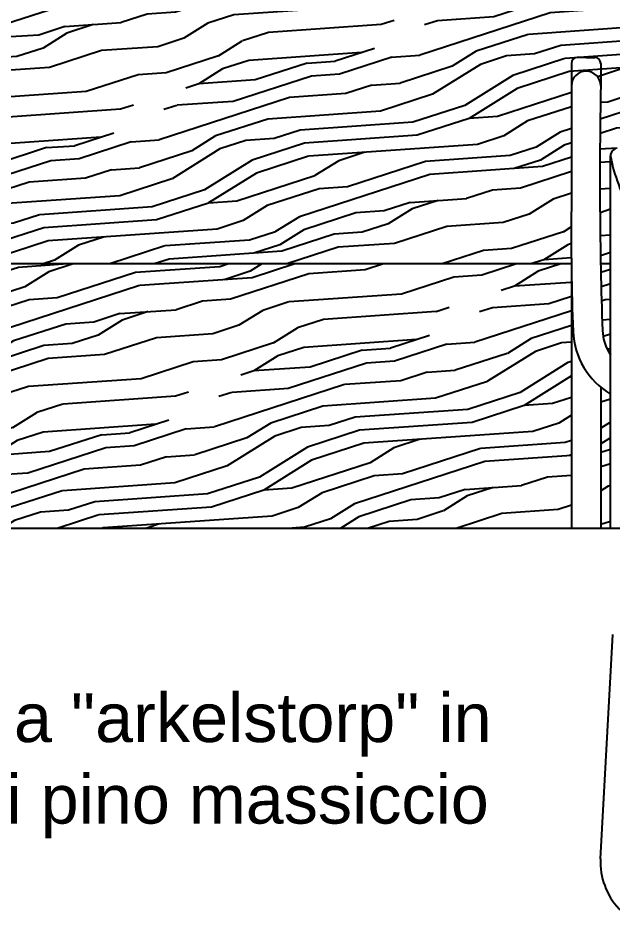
# Model space of a CAD drawing. Header units: millimetres. Extents: x 3258 to 5904, y 891 to 1994.
# Drawn here: x 3344.15 to 3374.53, y 1718.3 to 1764.9 of the extents above; entities that cross this region are included whole.
import ezdxf

# ---------------------------------------------------------------- set-up
doc = ezdxf.new("R2010")
doc.units = ezdxf.units.MM
doc.header["$LTSCALE"] = 0.5
for name, color, linetype in [('22££arredo', 250, 'Continuous'), ('22££retini', 13, 'Continuous'), ('22££sez par', 102, 'Continuous')]:
    doc.layers.add(name, color=color, linetype=linetype)
doc.styles.get("Standard").update_dxf_attribs({"font": 'arial.ttf'})

msp = doc.modelspace()

# ---------------------------------------------------------------- hatches: boundary and pattern name
at = {"layer": '22££retini'}
h = msp.add_hatch(dxfattribs=at)
h.set_pattern_fill('LEGNO1', color=256, scale=14, angle=198, pattern_type=2)
h.set_pattern_definition([(198, (276.8153405115672, -105.1335285132518), (4.326237921249268, -13.31479122813215), [2.8, -4.2, 1.4, -5.600000000000001]), (198, (267.6031425999059, -108.4947648388296), (4.326237921249268, -13.31479122813215), [2.8, -11.2]), (198, (269.1509336187816, -108.7278806081113), (4.326237921249268, -13.31479122813215), [1.4, -12.6]), (198, (276.5822247422856, -106.6813195321275), (4.326237921249268, -13.31479122813215), [0.7000000000000001, -9.799999999999999, 0.7000000000000001, -2.8]), (198, (272.1383597085018, -108.8612423659713), (4.326237921249268, -13.31479122813215), [2.8, -4.2, 0.7000000000000001, -6.3]), (198, (275.575213463566, -108.1125526663623), (4.326237921249268, -13.31479122813215), [2.1, -11.9]), (198, (272.3546716045642, -109.5269819273779), (4.326237921249268, -13.31479122813215), [4.2, -9.799999999999999]), (198, (276.4572649210351, -108.5619803317065), (4.326237921249268, -13.31479122813215), [2.8, -11.2]), (198, (271.2395043778135, -110.6253452809095), (4.326237921249268, -13.31479122813215), [7, -7]), (198, (275.4502536423156, -109.9932134659413), (4.326237921249268, -13.31479122813215), [1.4, -4.2, 2.8, -5.600000000000001]), (198, (266.2380557306543, -113.3544497915191), (4.326237921249268, -13.31479122813215), [2.8, -11.2]), (198, (269.0091699243119, -112.8220719879725), (4.326237921249268, -13.31479122813215), [1.4, -12.6]), (198, (271.7802841179696, -112.289694184426), (4.326237921249268, -13.31479122813215), [1.4, -12.6]), (198, (278.5458356800669, -110.4594450045047), (4.326237921249268, -13.31479122813215), [2.8, -11.2]), (198, (271.9965960140321, -112.9554337458326), (4.326237921249268, -13.31479122813215), [2.8, -11.2]), (198, (272.2129079100945, -113.6211733072392), (4.326237921249268, -13.31479122813215), [2.8, -2.8, 2.8, -5.600000000000001]), (198, (275.0921780517834, -113.421665284396), (4.326237921249268, -13.31479122813215), [1.4, -7, 2.8, -2.8]), (198, (272.5373757541882, -114.6197826493491), (4.326237921249268, -13.31479122813215), [4.2, -9.799999999999999]), (198, (272.7536876502507, -115.2855222107557), (4.326237921249268, -13.31479122813215), [2.8, -11.2]), (198, (278.1877600895348, -113.8878968229593), (4.326237921249268, -13.31479122813215), [4.2, -5.600000000000001, 1.4, -2.8]), (198, (278.4040719855973, -114.5536363843659), (4.326237921249268, -13.31479122813215), [7, -7]), (198, (270.5233531967492, -117.4822489178188), (4.326237921249268, -13.31479122813215), [1.4, -12.6]), (198, (274.6259465132201, -116.5172473221473), (4.326237921249268, -13.31479122813215), [2.8, -11.2]), (198, (277.3970607068778, -115.9848695186008), (4.326237921249268, -13.31479122813215), [1.4, -5.600000000000001, 1.4, -5.600000000000001]), (198, (278.8366957777222, -115.8851155071791), (4.326237921249268, -13.31479122813215), [1.4, -4.2, 2.8, -5.600000000000001]), (198, (276.281893480127, -117.0832328721323), (4.326237921249268, -13.31479122813215), [1.4, -7, 1.4, -4.2]), (198, (273.7270911825318, -118.2813502370855), (4.326237921249268, -13.31479122813215), [4.2, -9.799999999999999]), (198, (279.2693195698471, -117.2165946299924), (4.326237921249268, -13.31479122813215), [2.8, -11.2]), (198, (272.7200799038123, -119.7125833713203), (4.326237921249268, -13.31479122813215), [1.4, -12.6]), (198, (270.1652776062171, -120.9107007362735), (4.326237921249268, -13.31479122813215), [1.4, -12.6]), (212.03624347, (267.8194544959684, -109.1605044002362), (-13.3147912279104, -4.326237920638877), [1.442, -56.281477364]), (212.03624347, (267.4613789054363, -112.5889562186909), (-13.3147912279104, -4.326237920638877), [1.442, -56.281477364]), (212.03624347, (271.3886007809991, -120.1452071634452), (-13.3147912279104, -4.326237920638877), [1.442, -56.281477364]), (212.03624347, (273.7606989289702, -113.8542890765209), (-13.3147912279104, -4.326237920638877), [1.442, -56.281477364]), (212.03624347, (271.7466763715312, -116.7167553449906), (-13.3147912279104, -4.326237920638877), [1.442, -56.281477364]), (212.03624347, (270.0907294046243, -116.1507697950056), (-13.3147912279104, -4.326237920638877), [1.442, -56.281477364]), (212.03624347, (277.505216654909, -116.3177392993041), (-13.3147912279104, -4.326237920638877), [1.442, -56.281477364]), (212.03624347, (271.9629882675937, -117.3824949063972), (-13.3147912279104, -4.326237920638877), [1.442, -56.281477364]), (212.03624347, (267.6776908014987, -113.2546957800975), (-13.3147912279104, -4.326237920638877), [2.884, -54.839477364]), (212.03624347, (269.3336377684057, -113.8206813300825), (-13.3147912279104, -4.326237920638877), [2.884, -54.839477364]), (212.03624347, (269.5499496644681, -114.4864208914891), (-13.3147912279104, -4.326237920638877), [2.884, -54.839477364]), (3.963756530000069, (272.1383597085018, -108.8612423659713), (13.31479122759397, 4.32623792161275), [1.442, -2.884, 1.442, -51.955477364]), (3.963756530000069, (275.4502536423156, -109.9932134659413), (13.31479122759397, 4.32623792161275), [1.442, -56.281477364]), (3.963756530000069, (277.3970607068778, -115.9848695186008), (13.31479122759397, 4.32623792161275), [2.884, -54.839477364]), (32.03624347000004, (267.6031425999059, -108.4947648388296), (13.3147912279104, 4.326237920638875), [1.442, -56.281477364]), (183.9637565300001, (264.9401843542795, -109.3600124230794), (-13.31479122759398, -4.326237921612742), [1.442, -56.281477364]), (183.9637565300001, (270.4488049951564, -112.7223179765509), (-13.31479122759398, -4.326237921612742), [1.442, -56.281477364]), (183.9637565300001, (268.5429383857486, -115.9176540257239), (-13.31479122759398, -4.326237921612742), [1.442, -56.281477364]), (183.9637565300001, (274.1933227210952, -115.1857681993341), (-13.31479122759398, -4.326237921612742), [1.442, -56.281477364]), (183.9637565300001, (276.0655815840645, -116.4174933107257), (-13.31479122759398, -4.326237921612742), [1.442, -56.281477364]), (183.9637565300001, (274.9504143573138, -117.5158566642572), (-13.31479122759398, -4.326237921612742), [1.442, -56.281477364]), (183.9637565300001, (274.1933227210952, -115.1857681993341), (-13.31479122759398, -4.326237921612742), [1.442, -56.281477364]), (183.9637565300001, (270.8478210408429, -118.4808582599287), (-13.31479122759398, -4.326237921612742), [5.768000000000001, -51.955477364]), (183.9637565300001, (275.916485180879, -106.8976314281899), (-13.31479122759398, -4.326237921612742), [5.768000000000001, -51.955477364]), (183.9637565300001, (274.9094739021594, -108.3288645624248), (-13.31479122759398, -4.326237921612742), [5.768000000000001, -51.955477364]), (183.9637565300001, (273.7943066754087, -109.4272279159563), (-13.31479122759398, -4.326237921612742), [1.442, -2.884, 2.884, -50.513477364]), (183.9637565300001, (274.1187745195024, -110.4258372580662), (-13.31479122759398, -4.326237921612742), [2.884, -2.884, 2.884, -49.071477364]), (183.9637565300001, (275.8828774344405, -111.3246925887545), (-13.31479122759398, -4.326237921612742), [5.768000000000001, -51.955477364]), (183.9637565300001, (277.5388244013474, -111.8906781387395), (-13.31479122759398, -4.326237921612742), [5.768000000000001, -51.955477364]), (183.9637565300001, (277.7551362974099, -112.5564177001461), (-13.31479122759398, -4.326237921612742), [5.768000000000001, -51.955477364]), (183.9637565300001, (269.7326538140921, -119.5792216134602), (-13.31479122759398, -4.326237921612742), [1.442, -56.281477364]), (183.96376753, (268.8337984834039, -121.3433245283984), (-13.31479039701567, -4.326240477869074), [2.884, -54.839477364]), (183.96376753, (276.6063613242207, -118.0818422142422), (-13.31479039701567, -4.326240477869074), [2.884, -54.839477364]), (183.96375753, (274.1523822659408, -105.9987760975017), (-13.31479115208687, -4.326238153999694), [5.768000000000001, -51.955477364]), (183.96375753, (269.191874073936, -117.9148727099437), (-13.31479115208687, -4.326238153999694), [4.326, -53.397477364]), (183.96375753, (267.5359271070291, -117.3488871599587), (-13.31479115208687, -4.326238153999694), [8.652, -49.071477364])])
edge = h.paths.add_edge_path()
edge.add_line((3353.681095628507, 1769.847663787704), (3353.681095628508, 1771.335099325138))
edge.add_line((3353.681095628508, 1771.335099325138), (3334.713215430954, 1771.335099325138))
edge.add_line((3334.713215430954, 1771.335099325138), (3334.713215430954, 1752.335099325138))
edge.add_line((3334.713215430954, 1752.335099325138), (3372.414915186028, 1752.335099325138))
edge.add_arc((3498.564903148592, 1753.810885490547), 126.1586200295522, 179.370066601669, 180.6702534261091, ccw=False)
edge.add_line((3372.413907885816, 1755.197897376607), (3372.413907885817, 1761.440033537619))
edge.add_arc((3373.163889681355, 1761.445259086373), 0.7499999999996965, -1.4869819344207258, 180.3992057489696, ccw=False)
edge.add_arc((3613.814090099283, 1756.870261129389), 239.9437022426689, 178.9121254529303, 181.0830086487028)
edge.add_line((3373.9132510984, 1752.335099325138), (3374.413907885816, 1752.335099325138))
edge.add_line((3374.413907885816, 1752.335099325138), (3374.413905982599, 1757.86738962387))
edge.add_arc((3374.790169096244, 1757.867389538122), 0.3762631136454144, 110.50169435597499, 179.9999869425719, ccw=False)
edge.add_arc((3396.913973000233, 1698.699936973373), 63.54468989620749, 69.49830115230691, 110.50169904130021, ccw=False)
edge.add_arc((3419.037776674964, 1757.867389623867), 0.3762631136242659, 1.5183894750541072, 69.49830106887322, ccw=False)
edge.add_line((3419.413907672004, 1757.877359766288), (3419.413907672004, 1752.33509932514))
edge.add_line((3419.413907672004, 1752.33509932514), (3419.91456445942, 1752.335099325139))
edge.add_arc((3180.013725457535, 1756.870261129276), 239.943702243668, 358.9169913513285, 361.0912747483582)
edge.add_line((3419.913907672004, 1761.440033537474), (3419.913907672008, 1762.590033537527))
edge.add_arc((3420.213907672008, 1762.590033537526), 0.3000000000004093, 90, 179.9999999998263, ccw=False)
edge.add_line((3420.213907672008, 1762.890033537526), (3421.113907672, 1762.890033537526))
edge.add_arc((3421.113907672, 1762.590033537525), 0.3000000000001819, 0, 89.99999999982629, ccw=False)
edge.add_line((3421.413907672, 1762.590033537526), (3421.413907672004, 1755.197897376665))
edge.add_arc((3295.262912411184, 1753.810885490534), 126.1586200275972, -0.6702534261133906, 0.6299333983731117, ccw=False)
edge.add_line((3421.412900371793, 1752.335099325138), (3472.713215430954, 1752.335099325138))
edge.add_line((3472.713215430954, 1752.335099325138), (3472.713215430955, 1769.847663787704))
edge.add_line((3472.713215430955, 1769.847663787704), (3353.681095628507, 1769.847663787704))
h = msp.add_hatch(dxfattribs=at)
h.set_pattern_fill('LEGNO1', color=256, scale=14, angle=198, pattern_type=2)
h.set_pattern_definition([(198, (266.3153443264991, -124.1335285132518), (4.326237921249268, -13.31479122813215), [2.8, -4.2, 1.4, -5.600000000000001]), (198, (257.1031464148379, -127.4947648388296), (4.326237921249268, -13.31479122813215), [2.8, -11.2]), (198, (258.6509374337135, -127.7278806081113), (4.326237921249268, -13.31479122813215), [1.4, -12.6]), (198, (266.0822285572175, -125.6813195321275), (4.326237921249268, -13.31479122813215), [0.7000000000000001, -9.799999999999999, 0.7000000000000001, -2.8]), (198, (261.6383635234337, -127.8612423659713), (4.326237921249268, -13.31479122813215), [2.8, -4.2, 0.7000000000000001, -6.3]), (198, (265.0752172784979, -127.1125526663623), (4.326237921249268, -13.31479122813215), [2.1, -11.9]), (198, (261.8546754194961, -128.5269819273779), (4.326237921249268, -13.31479122813215), [4.2, -9.799999999999999]), (198, (265.957268735967, -127.5619803317065), (4.326237921249268, -13.31479122813215), [2.8, -11.2]), (198, (260.7395081927454, -129.6253452809095), (4.326237921249268, -13.31479122813215), [7, -7]), (198, (264.9502574572475, -128.9932134659413), (4.326237921249268, -13.31479122813215), [1.4, -4.2, 2.8, -5.600000000000001]), (198, (255.7380595455862, -132.3544497915191), (4.326237921249268, -13.31479122813215), [2.8, -11.2]), (198, (258.5091737392439, -131.8220719879725), (4.326237921249268, -13.31479122813215), [1.4, -12.6]), (198, (261.2802879329016, -131.289694184426), (4.326237921249268, -13.31479122813215), [1.4, -12.6]), (198, (268.0458394949989, -129.4594450045047), (4.326237921249268, -13.31479122813215), [2.8, -11.2]), (198, (261.496599828964, -131.9554337458326), (4.326237921249268, -13.31479122813215), [2.8, -11.2]), (198, (261.7129117250265, -132.6211733072392), (4.326237921249268, -13.31479122813215), [2.8, -2.8, 2.8, -5.600000000000001]), (198, (264.5921818667154, -132.421665284396), (4.326237921249268, -13.31479122813215), [1.4, -7, 2.8, -2.8]), (198, (262.0373795691202, -133.6197826493491), (4.326237921249268, -13.31479122813215), [4.2, -9.799999999999999]), (198, (262.2536914651826, -134.2855222107557), (4.326237921249268, -13.31479122813215), [2.8, -11.2]), (198, (267.6877639044667, -132.8878968229593), (4.326237921249268, -13.31479122813215), [4.2, -5.600000000000001, 1.4, -2.8]), (198, (267.9040758005292, -133.5536363843659), (4.326237921249268, -13.31479122813215), [7, -7]), (198, (260.0233570116811, -136.4822489178188), (4.326237921249268, -13.31479122813215), [1.4, -12.6]), (198, (264.125950328152, -135.5172473221473), (4.326237921249268, -13.31479122813215), [2.8, -11.2]), (198, (266.8970645218097, -134.9848695186008), (4.326237921249268, -13.31479122813215), [1.4, -5.600000000000001, 1.4, -5.600000000000001]), (198, (268.3366995926541, -134.8851155071791), (4.326237921249268, -13.31479122813215), [1.4, -4.2, 2.8, -5.600000000000001]), (198, (265.7818972950589, -136.0832328721323), (4.326237921249268, -13.31479122813215), [1.4, -7, 1.4, -4.2]), (198, (263.2270949974637, -137.2813502370855), (4.326237921249268, -13.31479122813215), [4.2, -9.799999999999999]), (198, (268.7693233847791, -136.2165946299924), (4.326237921249268, -13.31479122813215), [2.8, -11.2]), (198, (262.2200837187442, -138.7125833713203), (4.326237921249268, -13.31479122813215), [1.4, -12.6]), (198, (259.665281421149, -139.9107007362734), (4.326237921249268, -13.31479122813215), [1.4, -12.6]), (212.03624347, (257.3194583109004, -128.1605044002362), (-13.3147912279104, -4.326237920638877), [1.442, -56.281477364]), (212.03624347, (256.9613827203682, -131.5889562186909), (-13.3147912279104, -4.326237920638877), [1.442, -56.281477364]), (212.03624347, (260.888604595931, -139.1452071634452), (-13.3147912279104, -4.326237920638877), [1.442, -56.281477364]), (212.03624347, (263.2607027439021, -132.8542890765209), (-13.3147912279104, -4.326237920638877), [1.442, -56.281477364]), (212.03624347, (261.2466801864631, -135.7167553449906), (-13.3147912279104, -4.326237920638877), [1.442, -56.281477364]), (212.03624347, (259.5907332195562, -135.1507697950056), (-13.3147912279104, -4.326237920638877), [1.442, -56.281477364]), (212.03624347, (267.0052204698409, -135.3177392993041), (-13.3147912279104, -4.326237920638877), [1.442, -56.281477364]), (212.03624347, (261.4629920825256, -136.3824949063972), (-13.3147912279104, -4.326237920638877), [1.442, -56.281477364]), (212.03624347, (257.1776946164306, -132.2546957800975), (-13.3147912279104, -4.326237920638877), [2.884, -54.839477364]), (212.03624347, (258.8336415833376, -132.8206813300824), (-13.3147912279104, -4.326237920638877), [2.884, -54.839477364]), (212.03624347, (259.0499534794, -133.486420891489), (-13.3147912279104, -4.326237920638877), [2.884, -54.839477364]), (3.963756530000069, (261.6383635234337, -127.8612423659713), (13.31479122759397, 4.32623792161275), [1.442, -2.884, 1.442, -51.955477364]), (3.963756530000069, (264.9502574572475, -128.9932134659413), (13.31479122759397, 4.32623792161275), [1.442, -56.281477364]), (3.963756530000069, (266.8970645218097, -134.9848695186008), (13.31479122759397, 4.32623792161275), [2.884, -54.839477364]), (32.03624347000004, (257.1031464148379, -127.4947648388296), (13.3147912279104, 4.326237920638875), [1.442, -56.281477364]), (183.9637565300001, (254.4401881692114, -128.3600124230794), (-13.31479122759398, -4.326237921612742), [1.442, -56.281477364]), (183.9637565300001, (259.9488088100883, -131.7223179765509), (-13.31479122759398, -4.326237921612742), [1.442, -56.281477364]), (183.9637565300001, (258.0429422006805, -134.9176540257239), (-13.31479122759398, -4.326237921612742), [1.442, -56.281477364]), (183.9637565300001, (263.6933265360271, -134.1857681993341), (-13.31479122759398, -4.326237921612742), [1.442, -56.281477364]), (183.9637565300001, (265.5655853989965, -135.4174933107257), (-13.31479122759398, -4.326237921612742), [1.442, -56.281477364]), (183.9637565300001, (264.4504181722457, -136.5158566642572), (-13.31479122759398, -4.326237921612742), [1.442, -56.281477364]), (183.9637565300001, (263.6933265360271, -134.1857681993341), (-13.31479122759398, -4.326237921612742), [1.442, -56.281477364]), (183.9637565300001, (260.3478248557748, -137.4808582599287), (-13.31479122759398, -4.326237921612742), [5.768000000000001, -51.955477364]), (183.9637565300001, (265.4164889958109, -125.8976314281899), (-13.31479122759398, -4.326237921612742), [5.768000000000001, -51.955477364]), (183.9637565300001, (264.4094777170914, -127.3288645624248), (-13.31479122759398, -4.326237921612742), [5.768000000000001, -51.955477364]), (183.9637565300001, (263.2943104903406, -128.4272279159563), (-13.31479122759398, -4.326237921612742), [1.442, -2.884, 2.884, -50.513477364]), (183.9637565300001, (263.6187783344343, -129.4258372580662), (-13.31479122759398, -4.326237921612742), [2.884, -2.884, 2.884, -49.071477364]), (183.9637565300001, (265.3828812493724, -130.3246925887545), (-13.31479122759398, -4.326237921612742), [5.768000000000001, -51.955477364]), (183.9637565300001, (267.0388282162793, -130.8906781387395), (-13.31479122759398, -4.326237921612742), [5.768000000000001, -51.955477364]), (183.9637565300001, (267.2551401123418, -131.5564177001461), (-13.31479122759398, -4.326237921612742), [5.768000000000001, -51.955477364]), (183.9637565300001, (259.2326576290241, -138.5792216134602), (-13.31479122759398, -4.326237921612742), [1.442, -56.281477364]), (183.96376753, (258.3338022983358, -140.3433245283984), (-13.31479039701567, -4.326240477869074), [2.884, -54.839477364]), (183.96376753, (266.1063651391526, -137.0818422142422), (-13.31479039701567, -4.326240477869074), [2.884, -54.839477364]), (183.96375753, (263.6523860808727, -124.9987760975017), (-13.31479115208687, -4.326238153999694), [5.768000000000001, -51.955477364]), (183.96375753, (258.6918778888679, -136.9148727099437), (-13.31479115208687, -4.326238153999694), [4.326, -53.397477364]), (183.96375753, (257.035930921961, -136.3488871599587), (-13.31479115208687, -4.326238153999694), [8.652, -49.071477364])])
edge = h.paths.add_edge_path()
edge.add_line((3374.413907885817, 1738.835100956475), (3374.413907885817, 1745.684100232412))
edge.add_arc((3376.387574032835, 1749.033830793604), 3.887936842654265, 230.4878867360063, 239.49334574366918, ccw=False)
edge.add_line((3373.913907885816, 1746.034326053557), (3373.913907885817, 1738.835100956475))
edge.add_line((3373.913907885817, 1738.835100956475), (3374.413907885817, 1738.835100956475))
edge = h.paths.add_edge_path()
edge.add_line((3374.413907885817, 1747.689626826711), (3374.413907885817, 1752.33509932514))
edge.add_line((3374.413907885817, 1752.33509932514), (3373.913251098399, 1752.335099325141))
edge.add_arc((3613.814090105267, 1756.870261129423), 239.9437022486524, 181.0830086486837, 181.8904015324372)
edge.add_arc((3376.387614969191, 1749.033770685625), 2.387936842636359, 181.8889276952389, 214.2558416075374)
edge = h.paths.add_edge_path()
edge.add_arc((3180.013725449064, 1756.870261129558), 239.9437022521428, 358.1128708451074, 358.9169913512994)
edge.add_line((3419.91456445942, 1752.335099325139), (3419.413907672003, 1752.335099325139))
edge.add_line((3419.413907672003, 1752.335099325139), (3419.413907672004, 1747.689626826713))
edge.add_arc((3417.440241524993, 1749.033830793585), 2.387936842634311, 325.7424134688658, 358.4384139872512)
edge = h.paths.add_edge_path()
edge.add_line((3419.913907672004, 1738.835100956475), (3419.913907672004, 1746.034326087535))
edge.add_arc((3417.440241380713, 1749.033830708574), 3.887936842632465, 300.50665672423787, 309.512116020093, ccw=False)
edge.add_line((3419.413907672004, 1745.684100232413), (3419.413907672004, 1738.835100956475))
edge.add_line((3419.413907672004, 1738.835100956475), (3419.913907672004, 1738.835100956475))
h.paths.add_polyline_path([(3421.413907672004, 1752.335099325139), (3421.413907672004, 1738.835100956475), (3462.213219245886, 1738.835100956475), (3462.213219245886, 1752.335099325138)])
edge = h.paths.add_edge_path()
edge.add_line((3327.013219244581, 1741.665378352173), (3327.013219244582, 1741.584916997733))
edge.add_arc((3322.421357148504, 1737.314690811073), 6.270568490546097, 14.032230268343824, 42.9214498246439, ccw=False)
edge.add_line((3328.504808651096, 1738.835100956474), (3372.413907885816, 1738.835100956474))
edge.add_line((3372.413907885816, 1738.835100956474), (3372.413907885816, 1752.335099325138))
edge.add_line((3372.413907885816, 1752.335099325138), (3324.213219245886, 1752.335099325138))
edge.add_line((3324.213219245886, 1752.335099325138), (3324.213219245618, 1741.785409170391))
edge.add_line((3324.213219245618, 1741.785409170391), (3325.263219244582, 1741.785409170391))
edge.add_arc((3326.080313743177, 1744.506527096644), 2.841148744470729, 253.2860926502859, 270)
edge.add_line((3326.080313743177, 1741.665378352173), (3327.013219244581, 1741.665378352173))
edge = h.paths.add_edge_path()
edge.add_line((3327.013219244582, 1740.972337170799), (3327.013219244582, 1740.905439988609))
edge.add_line((3327.013219244582, 1740.905439988609), (3326.080313743174, 1740.905439988622))
edge.add_arc((3326.080313743136, 1738.064291244131), 2.841148744490751, 89.99999999924802, 106.7139073505326)
edge.add_line((3325.263219244497, 1740.785409170391), (3324.213219245752, 1740.785409170391))
edge.add_line((3324.213219245752, 1740.785409170391), (3324.213219245886, 1733.335099325138))
edge.add_line((3324.213219245886, 1733.335099325138), (3326.913907883956, 1733.335099325138))
edge.add_line((3326.913907883956, 1733.335099325138), (3326.913907883955, 1738.835100956474))
edge.add_line((3326.913907883955, 1738.835100956474), (3328.091624108014, 1738.835100956474))
edge.add_arc((3322.421357148512, 1737.314690811044), 5.870568490560219, 15.01005600781254, 38.53906385757811)

# ---------------------------------------------------------------- linework, layer by layer
at = {"layer": '22££arredo'}
for p, q in [((3373.163907885816, 1762.890033537526), (3372.71390788582, 1762.890033537526)), ((3373.163907885816, 1762.890033537526), (3373.613907885812, 1762.890033537526)), ((3372.41390788582, 1762.590033537527), (3372.413907885816, 1761.440033537529)), ((3373.913907885812, 1762.590033537527), (3373.913907885816, 1761.440033537529)), ((3372.413907885816, 1761.440033537529), (3372.413907885816, 1755.197897376682)), ((3374.413907885817, 1738.835100956474), (3374.413907885816, 1757.868586376346)), ((3372.414915186027, 1752.335099325138), (3334.713215430954, 1752.335099325138)), ((3372.413907885816, 1752.423873604395), (3372.413907885816, 1738.835100956474)), ((3374.413907885816, 1752.335099325138), (3373.913251098399, 1752.335099325138)), ((3373.913907885816, 1752.339326053558), (3373.913907885816, 1752.300488721073)), ((3373.913907885816, 1746.034326053557), (3373.913907885817, 1738.835100956474)), ((3326.913907883955, 1738.835100956474), (3466.913907887681, 1738.835100956474)), ((3373.909593586906, 1721.929719959442), (3374.529288297324, 1733.393986120411))]:
    msp.add_line(p, q, dxfattribs=at)
for centre, radius, start, end in [((3372.71390788582, 1762.590033537526), 0.3, 90, 179.9999999998046), ((3373.613907885812, 1762.590033537526), 0.3, 1.954132796291185e-10, 90), ((3373.163907885816, 1761.440033537529), 0.75, 0, 180), ((3373.163907885816, 1761.440033537529), 0.75, 0, 180), ((3613.814090100896, 1756.870261129291), 239.9437022442795, 178.9087252516347, 181.89367390997), ((3374.790169096221, 1757.86738962387), 0.3762631136214067, 110.5392431916939, 189.9241042980752), ((3383.139172900849, 1759.52169082245), 8.887493223191749, 191.1532852761593, 209.8659592903371), ((3498.564903148726, 1753.810885490539), 126.1586200296877, 179.366287945224, 182.2387068141979), ((3376.387574032822, 1749.033830793584), 3.887936842630702, 182.2192170503172, 239.4933457436725), ((3376.387574032822, 1749.033830793584), 2.387936842630702, 182.2192170503172, 214.2575865312056), ((3377.348287169802, 1721.743843236587), 3.443713651467434, 176.9059187807433, 270)]:
    msp.add_arc(centre, radius, start, end, dxfattribs=at)

# ---------------------------------------------------------------- texts
at = {"layer": '22££sez par', "insert": (3332.089497511927, 1730.39439639532), "char_height": 2.5, "attachment_point": 1}
msp.add_mtext_dynamic_manual_height_columns('{\\C0;scrivania "arkelstorp" in legno di pino massiccio}', width=36.96419769063141, gutter_width=12.5, heights=[13.46363263859005], dxfattribs=at)

doc.saveas('drawing.dxf')
